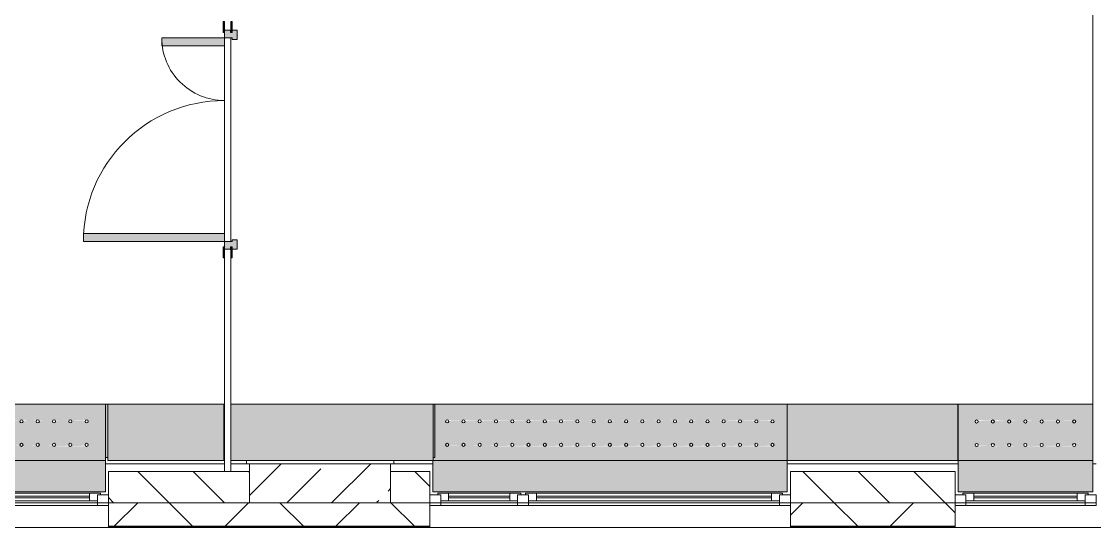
# Model space of a CAD drawing. Header units: millimetres. Extents: x 63482 to 319368, y -8553 to 29000.
# Drawn here: x 235064 to 241909, y -258 to 2975 of the extents above; entities that cross this region are included whole.
import ezdxf

# ---------------------------------------------------------------- set-up
doc = ezdxf.new("R2010")
doc.units = ezdxf.units.MM
for name, color, linetype, lineweight, true_color in [('A-DOOR-3', 7, 'Continuous', 5, 0xaaaaaa), ('A-DOOR-4', 7, 'Continuous', 5, 0xe2e2e2), ('A-DOOR-FRAM-2', 7, 'Continuous', 5, 0xe2e2e2), ('A-DOOR-FRAM-3', 7, 'Continuous', 5, 0xaaaaaa), ('A-FLOR-2', 7, 'Continuous', 5, 0xaaaaaa), ('Знаки-2', 7, 'Continuous', 5, 0xd7cfbf)]:
    doc.layers.add(name, color=color, linetype=linetype, lineweight=lineweight, true_color=true_color)
for name, color, linetype, lineweight in [('A-GLAZ-2', 7, 'Continuous', 5), ('A-WALL', 7, 'Continuous', 9), ('A-WALL-4', 7, 'Continuous', 5), ('I-WALL-2', 7, 'Continuous', 5), ('S-COLS', 7, 'Continuous', 5), ('Знаки', 7, 'Continuous', 5)]:
    doc.layers.add(name, color=color, linetype=linetype, lineweight=lineweight)

# ---------------------------------------------------------------- blocks, each defined once
blk = doc.blocks.new('BSC_Колонна _Прямоугольная - 250х900-V90-Общий план 3 этажа с размещением фрагментов 3_1-3_8')
at = {"layer": 'S-COLS'}
h = blk.add_hatch(dxfattribs=at)
h.set_pattern_fill('FP_78', color=256, style=0, pattern_type=2)
h.set_pattern_definition([(45, (-102180, -25), (-285.1231, 285.1231), []), (45, (-101894.88, -25), (-285.1231, 285.1231), [504.031, -100.806, 16.764, -84.042])])
h.paths.add_polyline_path([(450, -125), (450, 125), (-450, 125), (-450, -125), (366, -125)])
for p, q in [((450, 125), (-450, 125)), ((-450, 125), (-450, -125)), ((450, -125), (450, 125)), ((-450, -125), (450, -125))]:
    blk.add_line(p, q, dxfattribs=at)
blk = doc.blocks.new('120_Окно_СКБ_2Ст_Фрамуга сверху - 120_Окно_СКБ_2Ст_2300х2500_h_ ДОО-19727959-Общий план 3 этажа с размещением фрагментов 3_1-3_8')
at = {"layer": 'A-GLAZ-2'}
for p, q in [((-1150, -127), (-1150, -57)), ((-1150, -57), (-1080, -57)), ((1150, -57), (-1150, -57)), ((-1080, -57), (-1080, -127)), ((-1080, -57), (1080, -57)), ((520, -127), (520, -57)), ((520, -57), (590, -57)), ((590, -57), (590, -127)), ((1080, -127), (1080, -57)), ((1080, -57), (1150, -57)), ((1150, -57), (1150, -127)), ((-1080, -127), (-1150, -127)), ((-1150, -127), (-1100, -127)), ((-1080, -127), (-1100, -127)), ((-1100, -127), (-1100, -137)), ((520, -87), (-1080, -87)), ((-1080, -87), (-1080, -127)), ((-1030, -137), (-1030, -87)), ((-1030, -107), (470, -107)), ((470, -117), (-1030, -117)), ((470, -137), (470, -87)), ((520, -127), (520, -87)), ((590, -127), (520, -127)), ((540, -127), (520, -127)), ((540, -127), (570, -127)), ((540, -127), (570, -127)), ((540, -137), (540, -127)), ((590, -127), (570, -127)), ((570, -127), (570, -137)), ((1080, -87), (590, -87)), ((590, -87), (590, -127)), ((640, -137), (640, -87)), ((640, -107), (1030, -107)), ((1030, -117), (640, -117)), ((1030, -137), (1030, -87)), ((1080, -127), (1080, -87)), ((1150, -127), (1080, -127)), ((1100, -127), (1080, -127)), ((1100, -127), (1150, -127)), ((1100, -137), (1100, -127)), ((-1100, -137), (540, -137)), ((540, -137), (-1100, -137)), ((570, -137), (1100, -137)), ((1100, -137), (570, -137))]:
    blk.add_line(p, q, dxfattribs=at)
blk = doc.blocks.new('120_Окно_СКБ_1Ст - 120_Окно_СКБ_1Ст 900х2500_h_ с форточкой-V93-Общий план 3 этажа с размещением фрагментов 3_1-3_8')
at = {"layer": 'A-GLAZ-2'}
for p, q in [((-450, -127), (-450, -57)), ((-450, -57), (-380, -57)), ((450, -57), (-450, -57)), ((-380, -57), (-380, -127)), ((380, -127), (380, -57)), ((380, -57), (450, -57)), ((450, -57), (450, -127)), ((-380, -127), (-450, -127)), ((-450, -127), (-400, -127)), ((-380, -127), (-400, -127)), ((-400, -127), (-400, -137)), ((380, -87), (-380, -87)), ((-380, -87), (-380, -127)), ((-330, -137), (-330, -87)), ((-330, -107), (330, -107)), ((330, -117), (-330, -117)), ((330, -137), (330, -87)), ((380, -127), (380, -87)), ((450, -127), (380, -127)), ((400, -127), (380, -127)), ((400, -127), (450, -127)), ((400, -137), (400, -127)), ((-400, -137), (400, -137)), ((400, -137), (-400, -137))]:
    blk.add_line(p, q, dxfattribs=at)
blk = doc.blocks.new('Зашивка радиатора_ с перфорацией М1_1 - Зашивка радиатора_ с перфорацией М1_1-V252-Общий план 3 этажа с размещением фрагментов 3_1-3_8')
at = {"layer": 'Знаки-2'}
blk.add_hatch(color=256, dxfattribs=at).paths.add_polyline_path([(-383.4, 380), (-430, 380), (-430, 180), (430, 180), (430, 380), (116.6, 380)])
h = blk.add_hatch(color=256, dxfattribs=at)
h.paths.add_polyline_path([(-383.4, 180), (-430, 180), (-430, -179.9), (430.2, -179.9), (430.2, 180), (116.6, 180)])
h.paths.add_polyline_path([(-310.3, 90.4), (-307.7, 90), (320.9, 85.4), (320.9, 75.4), (312.2, 70.4), (303.6, 75.4), (303.6, 85.4), (307.2, 89), (217.2, 85.4), (217.2, 75.4), (208.5, 70.4), (199.8, 75.4), (199.8, 85.4), (203.5, 89), (113.4, 85.4), (113.4, 75.4), (104.7, 70.4), (96.1, 75.4), (96.1, 85.4), (99.7, 89), (9.7, 85.4), (9.7, 75.4), (1, 70.4), (-7.7, 75.4), (-7.7, 85.4), (-4, 89), (-94.1, 85.4), (-94.1, 75.4), (-102.8, 70.4), (-111.4, 75.4), (-111.4, 85.4), (-107.8, 89), (-197.8, 85.4), (-197.8, 75.4), (-206.5, 70.4), (-215.2, 75.4), (-215.2, 85.4), (-211.5, 89), (-301.6, 85.4), (-301.6, 75.4), (-310.3, 70.4), (-318.9, 75.4), (-318.9, 85.4), (-312.8, 90)])
h.paths.add_polyline_path([(-102.8, -59.6), (-94.1, -64.6), (-94.1, -74.6), (-97.8, -78.3), (-7.7, -74.6), (-7.7, -64.6), (1, -59.6), (9.7, -64.6), (9.7, -74.6), (6, -78.3), (96.1, -74.6), (96.1, -64.6), (104.7, -59.6), (113.4, -64.6), (113.4, -74.6), (116.6, -78.3), (199.8, -74.6), (199.8, -64.6), (208.5, -59.6), (217.2, -64.6), (217.2, -74.6), (213.5, -78.3), (303.6, -74.6), (303.6, -64.6), (312.2, -59.6), (320.9, -64.6), (320.9, -74.6), (312.2, -79.6), (309.7, -79.3), (-318.9, -74.6), (-318.9, -64.6), (-310.3, -59.6), (-301.6, -64.6), (-301.6, -74.6), (-305.3, -78.3), (-215.2, -74.6), (-215.2, -64.6), (-206.5, -59.6), (-197.8, -64.6), (-197.8, -74.6), (-201.5, -78.3), (-111.4, -74.6), (-111.4, -64.6), (-105.3, -60)])
at = {"layer": 'Знаки'}
for p, q in [((430, 380), (-430, 380)), ((-430, 380), (-430, 180)), ((430, 180), (430, 380)), ((-430, 180), (430, 180)), ((430.2, 180), (-430, 180)), ((-430, 180), (-430, -179.9)), ((430.2, -179.9), (430.2, 180)), ((-430, -179.9), (430.2, -179.9))]:
    blk.add_line(p, q, dxfattribs=at)
for centre, start, end in [((-310.3, 80.4), 180, 0), ((-310.3, 80.4), 0, 180), ((-206.5, 80.4), 0, 180), ((-206.5, 80.4), 180, 360), ((-102.8, 80.4), 0, 180), ((-102.8, 80.4), 180, 0), ((1, 80.4), 0, 180), ((1, 80.4), 180, 0), ((104.7, 80.4), 0, 180), ((104.7, 80.4), 180, 360), ((208.5, 80.4), 0, 180), ((208.5, 80.4), 180, 0), ((312.2, 80.4), 0, 180), ((312.2, 80.4), 180, 0), ((-310.3, -69.6), 0, 180), ((-206.5, -69.6), 0, 180), ((-102.8, -69.6), 0, 180), ((1, -69.6), 0, 180), ((104.7, -69.6), 0, 180), ((208.5, -69.6), 0, 180), ((312.2, -69.6), 0, 180), ((-310.3, -69.6), 180, 0), ((-206.5, -69.6), 180, 0), ((-102.8, -69.6), 180, 0), ((1, -69.6), 180, 0), ((104.7, -69.6), 180, 0), ((208.5, -69.6), 180, 0), ((312.2, -69.6), 180, 0)]:
    blk.add_arc(centre, 10, start, end, dxfattribs=at)
blk = doc.blocks.new('Зашивка без перфорации М3_2_1 - М3_2_4-31137485-Общий план 3 этажа с размещением фрагментов 3_1-3_8')
at = {"layer": 'Знаки-2'}
blk.add_hatch(color=256, dxfattribs=at).paths.add_polyline_path([(-430, 180), (-430, -179.9), (310.2, -179.9), (310.2, 180), (-409.3, 180)])
at = {"layer": 'Знаки'}
for p, q in [((310.2, 180), (-430, 180)), ((-430, 180), (-430, -179.9)), ((310.2, -179.9), (310.2, 180)), ((-430, -179.9), (310.2, -179.9))]:
    blk.add_line(p, q, dxfattribs=at)
blk = doc.blocks.new('Зашивка радиатора_ с перфорацией М7_1 - Зашивка радиатора_ с перфорацией М7_1-V254-Общий план 3 этажа с размещением фрагментов 3_1-3_8')
at = {"layer": 'Знаки-2'}
blk.add_hatch(color=256, dxfattribs=at).paths.add_polyline_path([(-257.6, 380), (-370, 380), (-370, 180), (1890, 180.1), (1887.3, 380), (242.4, 380)])
h = blk.add_hatch(color=256, dxfattribs=at)
h.paths.add_polyline_path([(1887.3, 180), (-370, 180), (-370, -179.9), (1876.6, -175.4), (1876.6, 160), (1887.3, 160), (1887.3, 179.8)])
h.paths.add_polyline_path([(1278.7, 90.4), (1806.2, 85.4), (1806.2, 75.4), (1797.5, 70.4), (1788.8, 75.4), (1788.8, 85.4), (1792.5, 89), (1702.4, 85.4), (1702.4, 75.4), (1693.7, 70.4), (1685.1, 75.4), (1685.1, 85.4), (1688.7, 89), (1598.7, 85.4), (1598.7, 75.4), (1590, 70.4), (1581.3, 75.4), (1581.3, 85.4), (1585, 89), (1494.9, 85.4), (1494.9, 75.4), (1486.2, 70.4), (1477.6, 75.4), (1477.6, 85.4), (1481.2, 89), (1391.2, 85.4), (1391.2, 75.4), (1382.5, 70.4), (1373.8, 75.4), (1373.8, 85.4), (1377.5, 89), (1287.4, 85.4), (1287.4, 75.4), (1278.7, 70.4), (1270.1, 75.4), (1270.1, 85.4), (1273.7, 89), (1183.7, 85.4), (1183.7, 75.4), (1175, 70.4), (1166.3, 75.4), (1166.3, 85.4), (1170, 89), (1079.9, 85.4), (1079.9, 75.4), (1071.2, 70.4), (1062.6, 75.4), (1062.6, 85.4), (1066.2, 89), (976.2, 85.4), (976.2, 75.4), (967.5, 70.4), (958.8, 75.4), (958.8, 85.4), (962.5, 89), (872.4, 85.4), (872.4, 75.4), (863.7, 70.4), (855.1, 75.4), (855.1, 85.4), (858.7, 89), (768.7, 85.4), (768.7, 75.4), (760, 70.4), (751.3, 75.4), (751.3, 85.4), (755, 89), (664.9, 85.4), (664.9, 75.4), (656.2, 70.4), (647.6, 75.4), (647.6, 85.4), (651.2, 89), (561.2, 85.4), (561.2, 75.4), (552.5, 70.4), (543.8, 75.4), (543.8, 85.4), (547.5, 89), (457.4, 85.4), (457.4, 75.4), (448.7, 70.4), (440.1, 75.4), (440.1, 85.4), (443.7, 89), (353.7, 85.4), (353.7, 75.4), (345, 70.4), (336.3, 75.4), (336.3, 85.4), (340, 89), (249.9, 85.4), (249.9, 75.4), (241.2, 70.4), (232.6, 75.4), (232.6, 85.4), (236.2, 89), (146.2, 85.4), (146.2, 75.4), (137.5, 70.4), (128.8, 75.4), (128.8, 85.4), (132.5, 89), (42.4, 85.4), (42.4, 75.4), (33.7, 70.4), (25.1, 75.4), (25.1, 85.4), (28.7, 89), (-61.3, 85.4), (-61.3, 75.4), (-70, 70.4), (-78.7, 75.4), (-78.7, 85.4), (-75, 89), (-165.1, 85.4), (-165.1, 75.4), (-173.8, 70.4), (-182.4, 75.4), (-182.4, 85.4), (-178.8, 89), (-268.8, 85.4), (-268.8, 75.4), (-277.5, 70.4), (-286.2, 75.4), (-286.2, 85.4), (-277.5, 90.4), (-257.6, 90), (1242.3, 90.4)])
h.paths.add_polyline_path([(-70, -59.6), (-61.3, -64.6), (-61.3, -74.6), (-65, -78.3), (25.1, -74.6), (25.1, -64.6), (33.7, -59.6), (42.4, -64.6), (42.4, -74.6), (38.7, -78.3), (128.8, -74.6), (128.8, -64.6), (137.5, -59.6), (146.2, -64.6), (146.2, -74.6), (142.5, -78.3), (232.6, -74.6), (232.6, -64.6), (242.4, -59.8), (249.9, -64.6), (249.9, -74.6), (246.2, -78.3), (336.3, -74.6), (336.3, -64.6), (345, -59.6), (353.7, -64.6), (353.7, -74.6), (350, -78.3), (440.1, -74.6), (440.1, -64.6), (448.7, -59.6), (457.4, -64.6), (457.4, -74.6), (453.7, -78.3), (543.8, -74.6), (543.8, -64.6), (552.5, -59.6), (561.2, -64.6), (561.2, -74.6), (557.5, -78.3), (647.6, -74.6), (647.6, -64.6), (656.2, -59.6), (664.9, -64.6), (664.9, -74.6), (661.2, -78.3), (751.3, -74.6), (751.3, -64.6), (760, -59.6), (768.7, -64.6), (768.7, -74.6), (765, -78.3), (855.1, -74.6), (855.1, -64.6), (863.7, -59.6), (872.4, -64.6), (872.4, -74.6), (868.7, -78.3), (958.8, -74.6), (958.8, -64.6), (967.5, -59.6), (976.2, -64.6), (976.2, -74.6), (972.5, -78.3), (1062.6, -74.6), (1062.6, -64.6), (1071.2, -59.6), (1079.9, -64.6), (1079.9, -74.6), (1076.2, -78.3), (1166.3, -74.6), (1166.3, -64.6), (1175, -59.6), (1183.7, -64.6), (1183.7, -74.6), (1180, -78.3), (1270.1, -74.6), (1270.1, -64.6), (1278.7, -59.6), (1287.4, -64.6), (1287.4, -74.6), (1283.7, -78.3), (1373.8, -74.6), (1373.8, -64.6), (1382.5, -59.6), (1391.2, -64.6), (1391.2, -74.6), (1387.5, -78.3), (1477.6, -74.6), (1477.6, -64.6), (1486.2, -59.6), (1494.9, -64.6), (1494.9, -74.6), (1491.2, -78.3), (1581.3, -74.6), (1581.3, -64.6), (1590, -59.6), (1598.7, -64.6), (1598.7, -74.6), (1595, -78.3), (1685.1, -74.6), (1685.1, -64.6), (1693.7, -59.6), (1702.4, -64.6), (1702.4, -74.6), (1698.7, -78.3), (1788.8, -74.6), (1788.8, -64.6), (1797.5, -59.6), (1806.2, -64.6), (1806.2, -74.6), (1797.5, -79.6), (1794.9, -79.3), (-286.2, -74.6), (-286.2, -64.6), (-277.5, -59.6), (-268.8, -64.6), (-268.8, -74.6), (-272.5, -78.3), (-182.4, -74.6), (-182.4, -64.6), (-173.8, -59.6), (-165.1, -64.6), (-165.1, -74.6), (-168.8, -78.3), (-78.7, -74.6), (-78.7, -64.6), (-72.6, -60)])
at = {"layer": 'Знаки'}
for p, q in [((1890, 380), (-370, 380)), ((-370, 380), (-370, 180)), ((1890, 180.1), (1890, 380)), ((-370, 180), (1887.3, 180)), ((1887.3, 180), (-370, 180)), ((-370, 180), (-370, -179.9)), ((-370, -179.9), (1876.6, -179.9))]:
    blk.add_line(p, q, dxfattribs=at)
for centre, start, end in [((-277.5, 80.4), 0, 180), ((-277.5, 80.4), 180, 360), ((-173.8, 80.4), 0, 180), ((-173.8, 80.4), 180, 0), ((-70, 80.4), 0, 180), ((-70, 80.4), 180, 0), ((33.7, 80.4), 0, 180), ((33.7, 80.4), 180, 360), ((137.5, 80.4), 0, 180), ((137.5, 80.4), 180, 0), ((241.2, 80.4), 0, 180), ((241.2, 80.4), 180, 0), ((345, 80.4), 0, 180), ((345, 80.4), 180, 0), ((448.7, 80.4), 0, 180), ((448.7, 80.4), 180, 0), ((552.5, 80.4), 0, 180), ((552.5, 80.4), 180, 360), ((656.2, 80.4), 0, 180), ((656.2, 80.4), 180, 0), ((760, 80.4), 0, 180), ((760, 80.4), 180, 0), ((863.7, 80.4), 0, 180), ((863.7, 80.4), 180, 0), ((967.5, 80.4), 0, 180), ((967.5, 80.4), 180, 0), ((1071.2, 80.4), 0, 180), ((1071.2, 80.4), 180, 0), ((1175, 80.4), 0, 180), ((1175, 80.4), 180, 0), ((1278.7, 80.4), 0, 180), ((1278.7, 80.4), 180, 0), ((1382.5, 80.4), 0, 180), ((1382.5, 80.4), 180, 0), ((1486.2, 80.4), 0, 180), ((1486.2, 80.4), 180, 360), ((1590, 80.4), 0, 180), ((1590, 80.4), 180, 0), ((1693.7, 80.4), 0, 180), ((1693.7, 80.4), 180, 360), ((1797.5, 80.4), 0, 180), ((1797.5, 80.4), 180, 0), ((-277.5, -69.6), 0, 180), ((-173.8, -69.6), 0, 180), ((-70, -69.6), 0, 180), ((33.7, -69.6), 0, 180), ((137.5, -69.6), 0, 180), ((241.2, -69.6), 0, 180), ((345, -69.6), 0, 180), ((448.7, -69.6), 0, 180), ((552.5, -69.6), 0, 180), ((656.2, -69.6), 0, 180), ((760, -69.6), 0, 180), ((863.7, -69.6), 0, 180), ((967.5, -69.6), 0, 180), ((1071.2, -69.6), 0, 180), ((1175, -69.6), 0, 180), ((1278.7, -69.6), 0, 180), ((1382.5, -69.6), 0, 180), ((1486.2, -69.6), 0, 180), ((1590, -69.6), 0, 180), ((1693.7, -69.6), 0, 180), ((1797.5, -69.6), 0, 180), ((-277.5, -69.6), 180, 0), ((-173.8, -69.6), 180, 0), ((-70, -69.6), 180, 0), ((33.7, -69.6), 180, 0), ((137.5, -69.6), 180, 0), ((241.2, -69.6), 180, 0), ((345, -69.6), 180, 0), ((448.7, -69.6), 180, 0), ((552.5, -69.6), 180, 0), ((656.2, -69.6), 180, 0), ((760, -69.6), 180, 0), ((863.7, -69.6), 180, 0), ((967.5, -69.6), 180, 0), ((1071.2, -69.6), 180, 0), ((1175, -69.6), 180, 0), ((1278.7, -69.6), 180, 0), ((1382.5, -69.6), 180, 0), ((1486.2, -69.6), 180, 0), ((1590, -69.6), 180, 0), ((1693.7, -69.6), 180, 0), ((1797.5, -69.6), 180, 0)]:
    blk.add_arc(centre, 10, start, end, dxfattribs=at)
blk = doc.blocks.new('Зашивка без перфорации М3_2_1 - М3_2_16-31190007-Общий план 3 этажа с размещением фрагментов 3_1-3_8')
at = {"layer": 'Знаки-2'}
blk.add_hatch(color=256, dxfattribs=at).paths.add_polyline_path([(-227.3, 180), (-430, 180), (-430, -179.9), (660.2, -179.9), (660.2, 180), (272.7, 180)])
at = {"layer": 'Знаки'}
for p, q in [((660.2, 180), (-430, 180)), ((-430, 180), (-430, -179.9)), ((660.2, -179.9), (660.2, 180)), ((-430, -179.9), (660.2, -179.9))]:
    blk.add_line(p, q, dxfattribs=at)
blk = doc.blocks.new('Зашивка без перфорации М3 - М3_27-31190017-Общий план 3 этажа с размещением фрагментов 3_1-3_8')
at = {"layer": 'Знаки-2'}
blk.add_hatch(color=256, dxfattribs=at).paths.add_polyline_path([(-430, 180), (-430, -179.9), (860.2, -179.9), (860.2, 180), (-75, 180)])
at = {"layer": 'Знаки'}
for p, q in [((860.2, 180), (-430, 180)), ((-430, 180), (-430, -179.9)), ((860.2, -179.9), (860.2, 180)), ((-430, -179.9), (860.2, -179.9))]:
    blk.add_line(p, q, dxfattribs=at)
blk = doc.blocks.new('Зашивка_ опоясывающая панель - Зашивка_ опоясывающая панель Т2_1-V269-Общий план 3 этажа с размещением фрагментов 3_1-3_8')
at = {"layer": 'Знаки-2'}
blk.add_hatch(color=256, dxfattribs=at).paths.add_polyline_path([(-409.7, -160), (-409.7, 180), (-426.2, 179.9), (-426.2, -160)])
at = {"layer": 'Знаки'}
for p, q in [((-430, 180), (-406, 180)), ((-426.2, -160), (-409.7, -160))]:
    blk.add_line(p, q, dxfattribs=at)
blk = doc.blocks.new('Зашивка_ опоясывающая панель - Зашивка_ опоясывающая панель-V270-Общий план 3 этажа с размещением фрагментов 3_1-3_8')
at = {"layer": 'Знаки-2'}
blk.add_hatch(color=256, dxfattribs=at).paths.add_polyline_path([(-416.8, -160), (-406, -160), (-406, 180), (-416.8, 179.9), (-416.8, -28.7)])
at = {"layer": 'Знаки'}
for p, q in [((-430, 180), (-406, 180)), ((-406, 180), (-406, -160)), ((-416.8, -160), (-406, -160))]:
    blk.add_line(p, q, dxfattribs=at)
blk = doc.blocks.new('110_Дверь_СКБ_2Ст - Д-5_п__в составе перегородки _не входит в спец__-32680317-Общий план 3 этажа с размещением фрагментов 3_1-3_8')
at = {"layer": 'A-DOOR-4'}
h = blk.add_hatch(color=256, dxfattribs=at)
h.paths.add_polyline_path([(712.5, 60), (652.5, 60), (652.5, 30), (662.5, 30), (662.5, -20), (712.5, -20)])
h.paths.add_polyline_path([(-627.5, 60), (-687.5, 60), (-687.5, -20), (-637.5, -20), (-637.5, 30), (-627.5, 30)])
for points in [[(-587.5, -420), (-587.5, -20), (-637.5, -20), (-637.5, -420)], [(662.5, -20), (612.5, -20), (612.5, -920), (662.5, -920)]]:
    blk.add_hatch(color=256, dxfattribs=at).paths.add_polyline_path(points)
at = {"layer": 'A-DOOR-FRAM-2'}
for points in [[(-672.5, 28), (-742.5, 28), (-742.5, 20), (-672.5, 20)], [(767.5, 28), (697.5, 28), (697.5, 20), (767.5, 20)], [(-672.5, -20), (-742.5, -20), (-742.5, -28), (-672.5, -28)], [(767.5, -20), (697.5, -20), (697.5, -28), (767.5, -28)]]:
    blk.add_hatch(color=256, dxfattribs=at).paths.add_polyline_path(points)
at = {"layer": 'A-DOOR-3'}
for p, q in [((-637.5, -20), (-587.5, -20)), ((-637.5, -420), (-637.5, -20)), ((-587.5, -20), (-587.5, -420)), ((612.5, -20), (662.5, -20)), ((612.5, -920), (612.5, -20)), ((662.5, -20), (662.5, -920)), ((-587.5, -420), (-637.5, -420)), ((662.5, -920), (612.5, -920))]:
    blk.add_line(p, q, dxfattribs=at)
for centre, radius, start, end in [((-637.5, -20), 400, 270, 0), ((662.5, -20), 900, 180, 270)]:
    blk.add_arc(centre, radius, start, end, dxfattribs=at)
at = {"layer": 'A-DOOR-FRAM-3'}
for p, q in [((-742.5, 28), (-672.5, 28)), ((-742.5, 20), (-742.5, 28)), ((-672.5, 20), (-742.5, 20)), ((-687.5, 60), (-627.5, 60)), ((-687.5, -20), (-687.5, 60)), ((-687.5, 20), (-672.5, 20)), ((-687.5, 19), (-687.5, 20)), ((-672.5, 19), (-687.5, 19)), ((-672.5, 28), (-672.5, 20)), ((-672.5, 20), (-672.5, 19)), ((-637.5, 30), (-637.5, -20)), ((-627.5, 30), (-637.5, 30)), ((-627.5, 60), (-627.5, 30)), ((652.5, 60), (712.5, 60)), ((652.5, 30), (652.5, 60)), ((662.5, 30), (652.5, 30)), ((662.5, -20), (662.5, 30)), ((697.5, 20), (697.5, 28)), ((697.5, 28), (767.5, 28)), ((697.5, 19), (697.5, 20)), ((697.5, 20), (712.5, 20)), ((767.5, 20), (697.5, 20)), ((712.5, 19), (697.5, 19)), ((712.5, 60), (712.5, -20)), ((712.5, 20), (712.5, 19)), ((767.5, 28), (767.5, 20)), ((-742.5, -20), (-672.5, -20)), ((-742.5, -28), (-742.5, -20)), ((-672.5, -28), (-742.5, -28)), ((-637.5, -20), (-687.5, -20)), ((-672.5, -20), (-672.5, -28)), ((712.5, -20), (662.5, -20)), ((697.5, -28), (697.5, -20)), ((697.5, -20), (767.5, -20)), ((767.5, -28), (697.5, -28)), ((767.5, -20), (767.5, -28))]:
    blk.add_line(p, q, dxfattribs=at)

msp = doc.modelspace()

# ---------------------------------------------------------------- hatches: boundary and pattern name
at = {"layer": 'A-WALL-4'}
h = msp.add_hatch(dxfattribs=at)
h.set_pattern_fill('FP_50', color=256, style=0, pattern_type=2)
h.set_pattern_definition([(135, (134788.6, 0), (-176.7767, -176.7767), [])])
h.paths.add_polyline_path([(256218.6, -100), (256218.6, 100), (255918.6, 100), (255918.6, -100)])
h.paths.add_polyline_path([(243718.6, -100), (244618.6, -100), (244618.6, 100), (243718.6, 100)])
h.paths.add_polyline_path([(254118.6, -100), (254118.6, 100), (253618.6, 100), (253618.6, -100), (253834, -100)])
h.paths.add_polyline_path([(245518.6, -100), (246418.6, -100), (246418.6, 100), (245518.6, 100)])
h.paths.add_polyline_path([(251334.1, -100), (251818.6, -100), (251818.6, 100), (250768.6, 100), (250768.6, -100), (250834.1, -100)])
h.paths.add_polyline_path([(248218.6, -100), (248468.6, -100), (248468.6, 100), (248218.6, 100)])
h.paths.add_polyline_path([(236518.6, -100), (236518.6, 100), (235618.6, 100), (235618.6, -100), (236334.6, -100)])
h.paths.add_polyline_path([(237418.6, -100), (237668.6, -100), (237668.6, 100), (237418.6, 100)])
h.paths.add_polyline_path([(232834.8, -100), (232918.6, -100), (232918.6, 100), (231868.6, 100), (231868.6, -100), (232334.8, -100)])
h.paths.add_polyline_path([(239968.6, -100), (241018.6, -100), (241018.6, 100), (239968.6, 100)])
h.paths.add_polyline_path([(229334.9, -100), (229568.6, -100), (229568.6, 100), (229318.6, 100), (229318.6, -100)])
h.paths.add_polyline_path([(226718.6, -100), (227518.6, -100), (227518.6, 100), (226718.6, 100)])
h = msp.add_hatch(dxfattribs=at)
h.set_pattern_fill('FP_52', color=256, style=0, pattern_type=2)
h.set_pattern_definition([(45, (134788.6, 0), (-353.5534, 353.5534), []), (135, (134788.6, 0), (-353.5534, -353.5534), [])])
h.paths.add_polyline_path([(259333.8, -250), (259868.6, -250), (259868.6, -100), (258518.6, -100), (258518.6, -250), (258833.8, -250)])
h.paths.add_polyline_path([(255333.9, -250), (256218.6, -250), (256218.6, -100), (255018.6, -100), (255018.6, -250)])
h.paths.add_polyline_path([(242334.4, -250), (242818.6, -250), (242818.6, -100), (241918.6, -100), (241918.6, -250)])
h.paths.add_polyline_path([(243834.4, -250), (244618.6, -250), (244618.6, -100), (243718.6, -100), (243718.6, -250)])
h.paths.add_polyline_path([(245518.6, -250), (246418.6, -250), (246418.6, -100), (245518.6, -100)])
h.paths.add_polyline_path([(254118.6, -250), (254118.6, -100), (252718.6, -100), (252718.6, -250), (253834, -250)])
h.paths.add_polyline_path([(247318.6, -250), (248468.6, -250), (248468.6, -100), (247318.6, -100)])
h.paths.add_polyline_path([(251334.1, -250), (251818.6, -250), (251818.6, -100), (250768.6, -100), (250768.6, -250), (250834.1, -250)])
h.paths.add_polyline_path([(237334.6, -250), (237668.6, -250), (237668.6, -100), (235618.6, -100), (235618.6, -250), (236518.6, -250)])
h.paths.add_polyline_path([(240834.4, -250), (241018.6, -250), (241018.6, -100), (239968.6, -100), (239968.6, -250), (240334.5, -250)])
h.paths.add_polyline_path([(228418.6, -250), (229568.6, -250), (229568.6, -100), (228418.6, -100)])
h.paths.add_polyline_path([(231868.6, -250), (232918.6, -250), (232918.6, -100), (231868.6, -100)])
h.paths.add_polyline_path([(233818.6, -250), (234718.6, -250), (234718.6, -100), (233818.6, -100)])
h.paths.add_polyline_path([(227518.6, -250), (227518.6, -100), (226718.6, -100), (226718.6, -250), (227335, -250)])
h.paths.add_polyline_path([(224335.1, -250), (225818.6, -250), (225818.6, -100), (223998.6, -100), (223998.6, -250)])

# ---------------------------------------------------------------- linework, layer by layer
at = {"layer": 'A-FLOR-2'}
for p, q in [((241898.6, 529.9), (241898.6, 10380)), ((236498.6, 150), (236498.6, 170)), ((236498.6, 170), (237438.6, 170)), ((237438.6, 170), (237438.6, 150))]:
    msp.add_line(p, q, dxfattribs=at)
at = {"layer": 'A-WALL'}
for p, q in [((236358.6, 100), (236398.6, 100)), ((235618.6, -100), (236518.6, -100)), ((236518.6, -100), (235618.6, -100)), ((237418.6, -100), (237668.6, -100)), ((237668.6, -100), (237418.6, -100)), ((239968.6, -100), (241018.6, -100)), ((241018.6, -100), (239968.6, -100)), ((235618.6, -250), (237668.6, -250)), ((235618.6, -253), (237668.6, -253)), ((239968.6, -250), (241018.6, -250)), ((239968.6, -253), (241018.6, -253))]:
    msp.add_line(p, q, dxfattribs=at)
at = {"layer": 'A-WALL-4'}
for p, q in [((236358.6, 100), (235618.6, 100)), ((235618.6, 100), (235618.6, -258)), ((236518.6, 100), (236398.6, 100)), ((237668.6, 100), (237418.6, 100)), ((237668.6, -258), (237668.6, 100)), ((241018.6, 100), (239968.6, 100)), ((239968.6, 100), (239968.6, -258)), ((241018.6, -258), (241018.6, 100)), ((234718.6, -100), (235618.6, -100)), ((237668.6, -100), (239968.6, -100)), ((244618.6, -258), (232918.6, -258))]:
    msp.add_line(p, q, dxfattribs=at)
at = {"layer": 'I-WALL-2'}
for p, q in [((236358.6, 1620), (236358.6, 2820)), ((236398.6, 2870), (236398.6, 1570)), ((236358.6, 1465), (236358.6, 100)), ((236398.6, 100), (236398.6, 1465)), ((235598.6, 150), (236358.6, 150)), ((236398.6, 150), (236518.6, 150)), ((237418.6, 150), (237686.9, 150)), ((239946.9, 150), (241038.6, 150)), ((241898.6, 150), (241918.6, 150)), ((241918.6, -100), (241018.6, -100))]:
    msp.add_line(p, q, dxfattribs=at)

# ---------------------------------------------------------------- block references
at = {"layer": 'A-DOOR-3', "rotation": 270}
msp.add_blockref('110_Дверь_СКБ_2Ст - Д-5_п__в составе перегородки _не входит в спец__-32680317-Общий план 3 этажа с размещением фрагментов 3_1-3_8', (236378.6, 2232.5), dxfattribs=at)
at = {"layer": 'A-GLAZ-2', "rotation": 180}
for name, p in [('120_Окно_СКБ_1Ст - 120_Окно_СКБ_1Ст 900х2500_h_ с форточкой-V93-Общий план 3 этажа с размещением фрагментов 3_1-3_8', (235168.6, -175)), ('120_Окно_СКБ_2Ст_Фрамуга сверху - 120_Окно_СКБ_2Ст_2300х2500_h_ ДОО-19727959-Общий план 3 этажа с размещением фрагментов 3_1-3_8', (238818.6, -175)), ('120_Окно_СКБ_1Ст - 120_Окно_СКБ_1Ст 900х2500_h_ с форточкой-V93-Общий план 3 этажа с размещением фрагментов 3_1-3_8', (241468.6, -175))]:
    msp.add_blockref(name, p, dxfattribs=at)
at = {"layer": 'S-COLS'}
msp.add_blockref('BSC_Колонна _Прямоугольная - 250х900-V90-Общий план 3 этажа с размещением фрагментов 3_1-3_8', (236968.6, 25), dxfattribs=at)
at = {"layer": 'Знаки', "rotation": 180}
for name, p in [('Зашивка радиатора_ с перфорацией М1_1 - Зашивка радиатора_ с перфорацией М1_1-V252-Общий план 3 этажа с размещением фрагментов 3_1-3_8', (235168.6, 350.5)), ('Зашивка без перфорации М3_2_1 - М3_2_4-31137485-Общий план 3 этажа с размещением фрагментов 3_1-3_8', (235925.3, 350.5)), ('Зашивка без перфорации М3 - М3_27-31190017-Общий план 3 этажа с размещением фрагментов 3_1-3_8', (237259.6, 350.5)), ('Зашивка радиатора_ с перфорацией М7_1 - Зашивка радиатора_ с перфорацией М7_1-V254-Общий план 3 этажа с размещением фрагментов 3_1-3_8', (239576.9, 350.6)), ('Зашивка без перфорации М3_2_1 - М3_2_16-31190007-Общий план 3 этажа с размещением фрагментов 3_1-3_8', (240607.1, 350.5)), ('Зашивка радиатора_ с перфорацией М1_1 - Зашивка радиатора_ с перфорацией М1_1-V252-Общий план 3 этажа с размещением фрагментов 3_1-3_8', (241468.6, 350))]:
    msp.add_blockref(name, p, dxfattribs=at)
at = {"layer": 'Знаки'}
for name, p in [('Зашивка_ опоясывающая панель - Зашивка_ опоясывающая панель Т2_1-V269-Общий план 3 этажа с размещением фрагментов 3_1-3_8', (236024.8, 350.5)), ('Зашивка_ опоясывающая панель - Зашивка_ опоясывающая панель-V270-Общий план 3 этажа с размещением фрагментов 3_1-3_8', (238106.3, 350.6))]:
    msp.add_blockref(name, p, dxfattribs=at)

doc.saveas('drawing.dxf')
